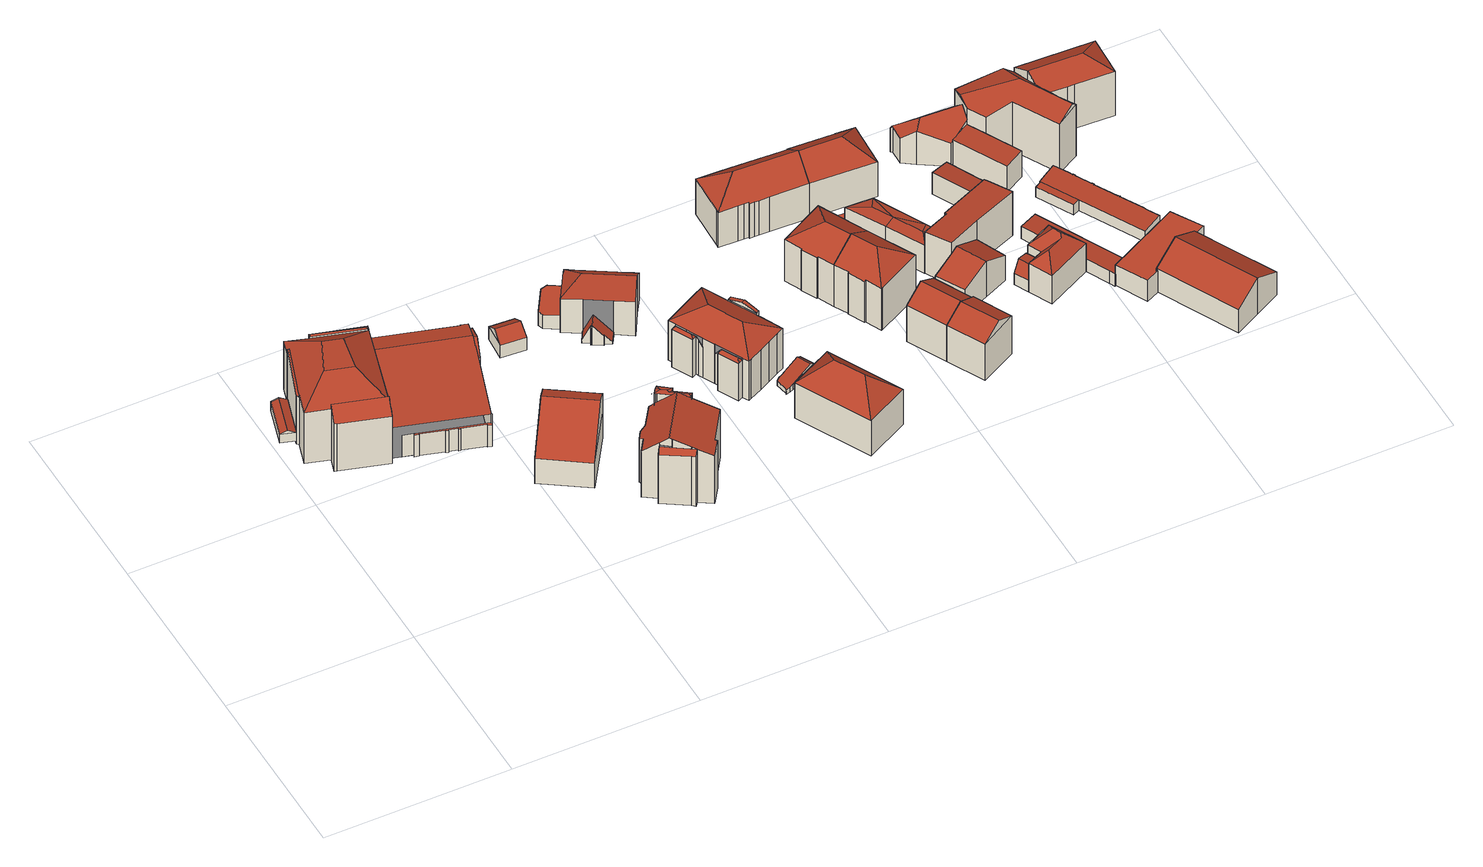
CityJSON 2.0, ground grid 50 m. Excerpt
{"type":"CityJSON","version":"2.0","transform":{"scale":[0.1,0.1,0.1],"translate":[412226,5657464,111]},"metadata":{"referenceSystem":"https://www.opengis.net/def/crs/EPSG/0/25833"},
"CityObjects":{
"building1":{"type":"Building","attributes":{"Dachtyp_tdc":"tdcFreeFormRoof","Gemeindeschluessel":14612000,"Dachneigung":22.52,"QualitaetDacherkennung":4,"Geometrietyp2DReferenz":"3000","measuredHeight":3.77,"function":"31001_9998","roofType":"5000"},"geometry":[{"type":"Solid","lod":"2","boundaries":[[[[0,1,2,3]],[[1,4,5,2]],[[4,6,7,5]],[[6,0,3,7]],[[8,9,6,4]],[[8,4,1]],[[9,8,1,0]],[[9,0,6]],[[3,2,5,7]]]],"semantics":{"surfaces":[{"type":"WallSurface"},{"type":"RoofSurface"},{"type":"GroundSurface"}],"values":[[0,0,0,0,1,0,1,0,2]]}}]},
"building2":{"type":"Building","attributes":{"Gemeindeschluessel":14612000,"Geometrietyp2DReferenz":"3000","function":"31001_9998","roofType":"9999"},"children":["building2-1","building2-2","building2-3","building2-4"]},
"building2-1":{"type":"BuildingPart","attributes":{"Dachtyp_tdc":"tdcFreeFormRoof","Dachneigung":19.65,"QualitaetDacherkennung":21,"Geometrietyp2DReferenz":"3000","measuredHeight":16.31,"roofType":"5000"},"parents":["building2"],"geometry":[{"type":"MultiSurface","lod":"2","boundaries":[[[10,11,12,13]],[[11,14,15,12]],[[14,16,17,18,15]],[[19,10,13,20,21]],[[22,16,14,11]],[[23,22,11,10]],[[23,10,19]],[[22,23,19,16]],[[13,12,15,18,20]]],"semantics":{"surfaces":[{"type":"WallSurface"},{"type":"RoofSurface"},{"type":"GroundSurface"}],"values":[0,0,0,0,1,1,1,1,2]}}]},
"building2-2":{"type":"BuildingPart","attributes":{"Dachtyp_tdc":"tdcPolyFlatRoof","Dachneigung":19.22,"QualitaetDacherkennung":21,"Geometrietyp2DReferenz":"3000","measuredHeight":19.89,"roofType":"2100"},"parents":["building2"],"geometry":[{"type":"MultiSurface","lod":"2","boundaries":[[[24,25,26,27]],[[25,28,29,26]],[[28,30,31,29]],[[30,32,33,31]],[[32,34,35,36,33]],[[34,32,30,28,25,24,37]],[[27,26,29,31,33,36]]],"semantics":{"surfaces":[{"type":"WallSurface"},{"type":"RoofSurface"},{"type":"GroundSurface"}],"values":[0,0,0,0,0,1,2]}}]},
"building2-3":{"type":"BuildingPart","attributes":{"Dachtyp_tdc":"tdcCutTentRoof","Dachneigung":33.49,"QualitaetDacherkennung":26,"Geometrietyp2DReferenz":"3000","measuredHeight":21.14,"roofType":"9999"},"parents":["building2"],"geometry":[{"type":"MultiSurface","lod":"2","boundaries":[[[35,38,39,36]],[[38,21,20,39]],[[17,40,41,18]],[[42,43,44,45]],[[43,46,27,44]],[[46,24,27]],[[17,21,38,47,48]],[[40,17,48,49]],[[43,42,40,49,50]],[[38,35,37,46,43,50,47]],[[50,49,48,47]],[[36,39,20,18,41,45,44,27]]],"semantics":{"surfaces":[{"type":"WallSurface"},{"type":"RoofSurface"},{"type":"GroundSurface"}],"values":[0,0,0,0,0,0,1,1,1,1,1,2]}}]},
"building2-4":{"type":"BuildingPart","attributes":{"Dachtyp_tdc":"tdcPolyFlatRoof","Dachneigung":35.39,"QualitaetDacherkennung":36,"Geometrietyp2DReferenz":"3000","measuredHeight":18.38,"roofType":"2100"},"parents":["building2"],"geometry":[{"type":"MultiSurface","lod":"2","boundaries":[[[51,52,53,41]],[[52,54,55,53]],[[54,56,57,55]],[[56,58,59,57]],[[58,60,61,59]],[[60,62,42,45,61]],[[60,58,56,54,52,51,62]],[[45,41,53,55,57,59,61]]],"semantics":{"surfaces":[{"type":"WallSurface"},{"type":"RoofSurface"},{"type":"GroundSurface"}],"values":[0,0,0,0,0,0,1,2]}}]},
"building3":{"type":"Building","attributes":{"Gemeindeschluessel":14612000,"Geometrietyp2DReferenz":"3000","function":"31001_9998","roofType":"9999"},"children":["building3-1","building3-2","building3-3"]},
"building3-1":{"type":"BuildingPart","attributes":{"Dachtyp_tdc":"tdcGableRoof","Dachneigung":24.72,"QualitaetDacherkennung":8,"Geometrietyp2DReferenz":"3000","measuredHeight":14.46,"roofType":"3100"},"parents":["building3"],"geometry":[{"type":"MultiSurface","lod":"2","boundaries":[[[63,64,65,66]],[[64,67,68,65]],[[67,69,70,68]],[[69,71,72,70]],[[71,73,74,72]],[[73,75,76,77,74]],[[69,67,64,63,78,79,80]],[[80,81,75,73,71,69]],[[77,82,83,65,68,70,72,74]]],"semantics":{"surfaces":[{"type":"WallSurface"},{"type":"RoofSurface"},{"type":"GroundSurface"}],"values":[0,0,0,0,0,0,1,1,2]}}]},
"building3-2":{"type":"BuildingPart","attributes":{"Dachtyp_tdc":"tdcGableRoof","Dachneigung":10.29,"QualitaetDacherkennung":16,"Geometrietyp2DReferenz":"3000","measuredHeight":14.06,"roofType":"3100"},"parents":["building3"],"geometry":[{"type":"MultiSurface","lod":"2","boundaries":[[[76,84,85,77]],[[84,86,87,88,85]],[[89,90,91,92]],[[90,93,94,91]],[[93,66,65,94]],[[95,96,97,98,99,100]],[[86,84,101,81,102,79,99,98,89]],[[76,75,101,84]],[[86,89,84]],[[90,97,96,93]],[[89,98,97,90]],[[93,96,95,63,66]],[[83,82,77,85,88,85,103,92,91,94,65]]],"semantics":{"surfaces":[{"type":"WallSurface"},{"type":"RoofSurface"},{"type":"GroundSurface"}],"values":[0,0,0,0,0,1,1,0,0,0,0,0,2]}}]},
"building3-3":{"type":"BuildingPart","attributes":{"Dachtyp_tdc":"tdcPolyFlatRoof","Dachneigung":0,"QualitaetDacherkennung":3,"Geometrietyp2DReferenz":"3000","measuredHeight":7.05,"roofType":"1000"},"parents":["building3"],"geometry":[{"type":"MultiSurface","lod":"2","boundaries":[[[87,104,105,88]],[[104,106,107,105]],[[106,108,109,107]],[[108,110,111,109]],[[110,112,113,111]],[[112,114,115,113]],[[114,116,117,115]],[[116,118,119,117]],[[118,120,121,119]],[[120,122,123,121]],[[122,124,125,123]],[[124,126,127,125]],[[126,128,129,127]],[[128,130,131,129]],[[130,132,133,131]],[[132,134,103,133]],[[132,130,128,126,124,122,120,118,116,114,112,110,108,106,104,87,135,134]],[[85,88,105,107,109,111,113,115,117,119,121,123,125,127,129,131,133,103]]],"semantics":{"surfaces":[{"type":"WallSurface"},{"type":"RoofSurface"},{"type":"GroundSurface"}],"values":[0,0,0,0,0,0,0,0,0,0,0,0,0,0,0,0,1,2]}}]},
"building4":{"type":"Building","attributes":{"Gemeindeschluessel":14612000,"Geometrietyp2DReferenz":"3000","function":"31001_9998","roofType":"9999"},"children":["building4-1","building4-2"]},
"building4-1":{"type":"BuildingPart","attributes":{"Dachtyp_tdc":"tdcGableRoof","Dachneigung":29.91,"QualitaetDacherkennung":5,"Geometrietyp2DReferenz":"3000","measuredHeight":15.92,"roofType":"3100"},"parents":["building4"],"geometry":[{"type":"MultiSurface","lod":"2","boundaries":[[[136,137,138,139]],[[137,140,141,138]],[[140,142,143,141]],[[142,144,145,143]],[[144,146,147,145]],[[148,149,150,151,152,153]],[[142,140,153,152]],[[144,151,150,154,146]],[[142,152,151,144]],[[136,155,149,148,137]],[[137,148,153,140]],[[147,139,138,141,143,145]]],"semantics":{"surfaces":[{"type":"WallSurface"},{"type":"RoofSurface"},{"type":"GroundSurface"}],"values":[0,0,0,0,0,1,1,0,0,0,0,2]}}]},
"building4-2":{"type":"BuildingPart","attributes":{"Dachtyp_tdc":"tdcPolyFlatRoof","Dachneigung":0,"QualitaetDacherkennung":19,"Geometrietyp2DReferenz":"3000","measuredHeight":12.17,"roofType":"1000"},"parents":["building4"],"geometry":[{"type":"MultiSurface","lod":"2","boundaries":[[[154,156,157,147,146]],[[156,158,159,157]],[[158,155,136,139,159]],[[155,158,156,154]],[[147,157,159,139]]],"semantics":{"surfaces":[{"type":"WallSurface"},{"type":"RoofSurface"},{"type":"GroundSurface"}],"values":[0,0,0,1,2]}}]},
"building5":{"type":"Building","attributes":{"Gemeindeschluessel":14612000,"Geometrietyp2DReferenz":"3000","function":"31001_9998","roofType":"9999"},"children":["building5-1","building5-2","building5-3"]},
"building5-1":{"type":"BuildingPart","attributes":{"Dachtyp_tdc":"tdcFreeFormRoof","Dachneigung":14.23,"QualitaetDacherkennung":14,"Geometrietyp2DReferenz":"3000","measuredHeight":19.63,"roofType":"5000"},"parents":["building5"],"geometry":[{"type":"MultiSurface","lod":"2","boundaries":[[[160,161,162,163]],[[161,164,165,162]],[[164,166,167,165]],[[166,168,169,167]],[[168,170,171,169]],[[170,172,173,171]],[[172,174,175,173]],[[174,176,175]],[[177,178,179]],[[174,172,180]],[[172,170,181,180]],[[170,168,182,181]],[[168,166,164,183,184,182]],[[164,161,183]],[[161,160,177,160,184,183]],[[160,185,186,187,174,180,181,182,184]],[[163,162,165,167,169,171,173,175,188,163,178]]],"semantics":{"surfaces":[{"type":"WallSurface"},{"type":"RoofSurface"},{"type":"GroundSurface"}],"values":[0,0,0,0,0,0,0,0,0,1,1,1,1,1,1,1,2]}}]},
"building5-2":{"type":"BuildingPart","attributes":{"Dachtyp_tdc":"tdcPolyFlatRoof","Dachneigung":34.06,"QualitaetDacherkennung":37,"Geometrietyp2DReferenz":"3000","measuredHeight":17.25,"roofType":"2100"},"parents":["building5"],"geometry":[{"type":"MultiSurface","lod":"2","boundaries":[[[189,190,191,192]],[[190,193,194,191]],[[193,195,196,194]],[[195,197,198,196]],[[199,200,197,195,193,190,189]],[[192,191,194,196,198,201,202]]],"semantics":{"surfaces":[{"type":"WallSurface"},{"type":"RoofSurface"},{"type":"GroundSurface"}],"values":[0,0,0,0,1,2]}}]},
"building5-3":{"type":"BuildingPart","attributes":{"Dachtyp_tdc":"tdcGableRoof","Dachneigung":23.77,"QualitaetDacherkennung":25,"Geometrietyp2DReferenz":"3000","measuredHeight":20.39,"roofType":"3100"},"parents":["building5"],"geometry":[{"type":"MultiSurface","lod":"2","boundaries":[[[203,204,205,206]],[[204,207,208,205]],[[207,209,210,208]],[[209,211,189,192,210]],[[212,198,197]],[[212,213,214,198]],[[213,215,216,214]],[[215,217,218,216]],[[217,219,220,218]],[[219,221,222,220]],[[221,223,224,222]],[[223,179,178,224]],[[176,203,206,175]],[[225,185,226,179,223,221,219,217,215,213,212,227]],[[227,228,211,209,207,204,203,176,187,225]],[[206,205,208,210,192,202,201,198,214,216,218,220,222,224,178,163,188,175]]],"semantics":{"surfaces":[{"type":"WallSurface"},{"type":"RoofSurface"},{"type":"GroundSurface"}],"values":[0,0,0,0,0,0,0,0,0,0,0,0,0,1,1,2]}}]},
"building6":{"type":"Building","attributes":{"Dachtyp_tdc":"tdcGableRoof","Gemeindeschluessel":14612000,"Dachneigung":34.47,"QualitaetDacherkennung":59,"Geometrietyp2DReferenz":"3000","measuredHeight":6.42,"function":"31001_9998","roofType":"3100"},"geometry":[{"type":"Solid","lod":"2","boundaries":[[[[229,230,231,232]],[[230,233,234,231]],[[233,235,236,234]],[[235,229,232,236]],[[233,230,237]],[[229,235,238]],[[230,229,238,237]],[[235,233,237,238]],[[232,231,234,236]]]],"semantics":{"surfaces":[{"type":"WallSurface"},{"type":"RoofSurface"},{"type":"GroundSurface"}],"values":[[0,0,0,0,0,0,1,1,2]]}}]},
"building7":{"type":"Building","attributes":{"Gemeindeschluessel":14612000,"Geometrietyp2DReferenz":"3000","function":"31001_9998","roofType":"9999"},"children":["building7-1","building7-2","building7-3"]},
"building7-1":{"type":"BuildingPart","attributes":{"Dachtyp_tdc":"tdcGableRoof","Dachneigung":47.95,"QualitaetDacherkennung":5,"Geometrietyp2DReferenz":"3000","measuredHeight":6.27,"roofType":"3100"},"parents":["building7"],"geometry":[{"type":"MultiSurface","lod":"2","boundaries":[[[239,240,241,242]],[[240,243,244,241]],[[243,245,246,244]],[[245,247,248,246]],[[247,249,250,248]],[[249,251,252,250]],[[251,253,254,252]],[[253,255,256,254]],[[255,257,258,256]],[[259,260,261,262]],[[260,239,242,261]],[[263,257,255,253,251,249,247,245]],[[245,243,240,239,260,259,263]],[[242,241,244,246,248,250,252,254,256,258,264,262,261]]],"semantics":{"surfaces":[{"type":"WallSurface"},{"type":"RoofSurface"},{"type":"GroundSurface"}],"values":[0,0,0,0,0,0,0,0,0,0,0,1,1,2]}}]},
"building7-2":{"type":"BuildingPart","attributes":{"Dachtyp_tdc":"tdcPolyFlatRoof","Dachneigung":0,"QualitaetDacherkennung":51,"Geometrietyp2DReferenz":"3000","measuredHeight":4.62,"roofType":"1000"},"parents":["building7"],"geometry":[{"type":"MultiSurface","lod":"2","boundaries":[[[265,266,267,268]],[[266,269,270,267]],[[269,271,272,270]],[[271,273,274,272]],[[275,265,268,276]],[[275,273,271,269,266,265]],[[268,267,270,272,274,276]]],"semantics":{"surfaces":[{"type":"WallSurface"},{"type":"RoofSurface"},{"type":"GroundSurface"}],"values":[0,0,0,0,0,1,2]}}]},
"building7-3":{"type":"BuildingPart","attributes":{"Dachtyp_tdc":"tdcHipAndGableRoof","Dachneigung":10.18,"QualitaetDacherkennung":30,"Geometrietyp2DReferenz":"3000","measuredHeight":12.47,"roofType":"5000"},"parents":["building7"],"geometry":[{"type":"MultiSurface","lod":"2","boundaries":[[[277,278,279,280]],[[278,281,282,279]],[[281,283,284,282]],[[283,285,286,284]],[[285,287,288,286]],[[287,289,290,288]],[[289,291,292,290]],[[291,293,294,292]],[[293,295,262,294]],[[295,259,262]],[[296,258,257]],[[296,297,298,258]],[[297,299,275,276,298]],[[300,274,273]],[[300,301,302,274]],[[301,303,304,302]],[[303,305,306,304]],[[305,277,280,306]],[[301,300,299,297,307]],[[297,296,295,293,291,307]],[[291,289,287,285,283,281,278,277,305,303,301,307]],[[280,279,282,284,286,288,290,292,294,262,264,258,298,276,274,302,304,306]]],"semantics":{"surfaces":[{"type":"WallSurface"},{"type":"RoofSurface"},{"type":"GroundSurface"}],"values":[0,0,0,0,0,0,0,0,0,0,0,0,0,0,0,0,0,0,1,1,1,2]}}]},
"building8":{"type":"Building","attributes":{"Gemeindeschluessel":14612000,"Geometrietyp2DReferenz":"3000","function":"31001_9998","roofType":"9999"},"children":["building8-1","building8-2","building8-3","building8-4"]},
"building8-1":{"type":"BuildingPart","attributes":{"Dachtyp_tdc":"tdcFreeFormRoof","Dachneigung":52.24,"QualitaetDacherkennung":26,"Geometrietyp2DReferenz":"3000","measuredHeight":13.23,"roofType":"5000"},"parents":["building8"],"geometry":[{"type":"MultiSurface","lod":"2","boundaries":[[[308,309,310,311]],[[309,312,313,310]],[[312,314,315,313]],[[314,316,317,315]],[[316,318,319,317]],[[312,309,320,321]],[[309,308,322,320]],[[322,323,321,320]],[[323,318,316,314,312,321]],[[319,324,325,311,310,313,315,317]]],"semantics":{"surfaces":[{"type":"WallSurface"},{"type":"RoofSurface"},{"type":"GroundSurface"}],"values":[0,0,0,0,0,1,1,1,1,2]}}]},
"building8-2":{"type":"BuildingPart","attributes":{"Dachtyp_tdc":"tdcFreeFormRoof","Dachneigung":48.91,"QualitaetDacherkennung":24,"Geometrietyp2DReferenz":"3000","measuredHeight":13.22,"roofType":"5000"},"parents":["building8"],"geometry":[{"type":"MultiSurface","lod":"2","boundaries":[[[326,327,328,329]],[[327,330,331,328]],[[330,332,333,331]],[[332,334,335,333]],[[334,336,337,335]],[[336,334,338]],[[334,332,339,338]],[[332,330,327,326,330,339]],[[330,336,338,339]],[[328,331,333,335,337,331,329]]],"semantics":{"surfaces":[{"type":"WallSurface"},{"type":"RoofSurface"},{"type":"GroundSurface"}],"values":[0,0,0,0,0,1,1,1,1,2]}}]},
"building8-3":{"type":"BuildingPart","attributes":{"Dachtyp_tdc":"tdcHipRoof","Dachneigung":28.22,"QualitaetDacherkennung":68,"Geometrietyp2DReferenz":"3000","measuredHeight":16.87,"roofType":"3200"},"parents":["building8"],"geometry":[{"type":"MultiSurface","lod":"2","boundaries":[[[340,341,317,319,318]],[[341,342,329,317]],[[342,343,326,329]],[[344,337,336]],[[344,345,346,337]],[[345,347,348,346]],[[347,349,350,348]],[[349,351,352,350]],[[351,353,354,352]],[[353,355,356,354]],[[357,358,359,360]],[[358,361,362,359]],[[361,363,364,362]],[[363,365,366,364]],[[365,367,368,366]],[[367,369,370,368]],[[369,371,372,370]],[[371,373,308,311,372]],[[371,369,367,365,363,361,374]],[[351,349,347,345,375]],[[361,358,357,355,353,351,375,374]],[[345,344,343,342,341,340,376,373,371,374,375]],[[319,317,329,331,337,346,348,350,352,354,356,360,359,362,364,366,368,370,372,311,325,324]]],"semantics":{"surfaces":[{"type":"WallSurface"},{"type":"RoofSurface"},{"type":"GroundSurface"}],"values":[0,0,0,0,0,0,0,0,0,0,0,0,0,0,0,0,0,0,1,1,1,1,2]}}]},
"building8-4":{"type":"BuildingPart","attributes":{"Dachtyp_tdc":"tdcGableRoof","Dachneigung":17.94,"QualitaetDacherkennung":34,"Geometrietyp2DReferenz":"3000","measuredHeight":14.97,"roofType":"3100"},"parents":["building8"],"geometry":[{"type":"MultiSurface","lod":"2","boundaries":[[[377,378,379,356]],[[378,380,381,379]],[[380,382,360,381]],[[382,357,360]],[[377,356,355]],[[377,383,384,378]],[[385,384,383,386]],[[382,386,383,377]],[[380,385,386,382]],[[378,384,385,380]],[[379,381,360,356]]],"semantics":{"surfaces":[{"type":"WallSurface"},{"type":"RoofSurface"},{"type":"GroundSurface"}],"values":[0,0,0,0,0,1,1,0,0,0,2]}}]},
"building9":{"type":"Building","attributes":{"name":"Amt für Gesundheit und Prävention","Dachtyp_tdc":"tdcHipRoof","Gemeindeschluessel":14612000,"Dachneigung":44.06,"QualitaetDacherkennung":52,"Geometrietyp2DReferenz":"3000","measuredHeight":18.07,"function":"31001_3010","roofType":"3200"},"geometry":[{"type":"Solid","lod":"2","boundaries":[[[[387,388,389,390]],[[388,391,392,389]],[[391,393,394,392]],[[393,387,390,394]],[[391,388,395]],[[387,393,396]],[[388,387,396,395]],[[393,391,395,396]],[[390,389,392,394]]]],"semantics":{"surfaces":[{"type":"WallSurface"},{"type":"RoofSurface"},{"type":"GroundSurface"}],"values":[[0,0,0,0,1,1,1,1,2]]}}]},
"building10":{"type":"Building","attributes":{"Dachtyp_tdc":"tdcFreeFormRoof","Gemeindeschluessel":14612000,"Dachneigung":10.11,"QualitaetDacherkennung":41,"Geometrietyp2DReferenz":"3000","measuredHeight":3.03,"function":"31001_9998","roofType":"5000"},"geometry":[{"type":"Solid","lod":"2","boundaries":[[[[397,398,399,400]],[[398,401,402,399]],[[401,403,404,402]],[[403,405,406,404]],[[405,407,408,406]],[[407,409,410,408]],[[409,411,412,410]],[[411,413,414,412]],[[413,397,400,414]],[[415,405,403,416]],[[409,407,415,416,401,398,397,413,411]],[[403,401,416]],[[407,405,415]],[[400,399,402,404,406,408,410,412,414]]]],"semantics":{"surfaces":[{"type":"WallSurface"},{"type":"RoofSurface"},{"type":"GroundSurface"}],"values":[[0,0,0,0,0,0,0,0,0,1,1,0,0,2]]}}]},
"building11":{"type":"Building","attributes":{"Dachtyp_tdc":"tdcHipAndGableRoof","Gemeindeschluessel":14612000,"Dachneigung":32.73,"QualitaetDacherkennung":52,"Geometrietyp2DReferenz":"3000","measuredHeight":18.07,"function":"31001_9998","roofType":"5000"},"geometry":[{"type":"Solid","lod":"2","boundaries":[[[[417,418,419,420]],[[418,421,422,419]],[[421,423,424,422]],[[423,425,426,424]],[[425,427,428,426]],[[427,429,430,428]],[[429,431,432,430]],[[431,433,434,432]],[[433,417,420,434]],[[429,427,435]],[[427,425,423,421,418,417,433,435]],[[433,431,429,435]],[[420,419,422,424,426,428,430,432,434]]]],"semantics":{"surfaces":[{"type":"WallSurface"},{"type":"RoofSurface"},{"type":"GroundSurface"}],"values":[[0,0,0,0,0,0,0,0,0,1,1,1,2]]}}]},
"building12":{"type":"Building","attributes":{"Dachtyp_tdc":"tdcHipAndGableRoof","Gemeindeschluessel":14612000,"Dachneigung":40.06,"QualitaetDacherkennung":68,"Geometrietyp2DReferenz":"3000","measuredHeight":16.86,"function":"31001_9998","roofType":"5000"},"geometry":[{"type":"Solid","lod":"2","boundaries":[[[[436,437,438,439]],[[437,440,441,438]],[[440,442,443,441]],[[442,444,445,443]],[[444,446,447,445]],[[446,448,449,447]],[[448,450,451,449]],[[450,452,453,451]],[[452,454,455,453]],[[454,456,457,455]],[[456,458,459,457]],[[458,460,461,459]],[[460,462,463,461]],[[462,464,465,463]],[[464,466,467,465]],[[466,468,469,467]],[[468,436,439,469]],[[464,462,460,470]],[[460,458,456,454,452,450,448,446,444,442,470]],[[442,440,437,436,468,466,464,470]],[[439,438,441,443,445,447,449,451,453,455,457,459,461,463,465,467,469]]]],"semantics":{"surfaces":[{"type":"WallSurface"},{"type":"RoofSurface"},{"type":"GroundSurface"}],"values":[[0,0,0,0,0,0,0,0,0,0,0,0,0,0,0,0,0,1,1,1,2]]}}]},
"building13":{"type":"Building","attributes":{"Dachtyp_tdc":"tdcHipAndGableRoof","Gemeindeschluessel":14612000,"Dachneigung":32.73,"QualitaetDacherkennung":58,"Geometrietyp2DReferenz":"3000","measuredHeight":18.25,"function":"31001_9998","roofType":"5000"},"geometry":[{"type":"Solid","lod":"2","boundaries":[[[[471,472,473,474]],[[472,417,420,473]],[[417,475,476,420]],[[475,431,432,476]],[[431,477,478,432]],[[477,479,480,478]],[[479,481,482,480]],[[481,483,484,482]],[[483,485,486,484]],[[485,471,474,486]],[[481,479,477,487]],[[477,431,475,487]],[[475,417,472,471,485,483,481,487]],[[474,473,420,476,432,478,480,482,484,486]]]],"semantics":{"surfaces":[{"type":"WallSurface"},{"type":"RoofSurface"},{"type":"GroundSurface"}],"values":[[0,0,0,0,0,0,0,0,0,0,1,1,1,2]]}}]},
"building14":{"type":"Building","attributes":{"Dachtyp_tdc":"tdcGableRoof","Gemeindeschluessel":14612000,"Dachneigung":31.06,"QualitaetDacherkennung":56,"Geometrietyp2DReferenz":"3000","measuredHeight":15.37,"function":"31001_9998","roofType":"3100"},"geometry":[{"type":"Solid","lod":"2","boundaries":[[[[488,489,490,491]],[[489,492,493,490]],[[492,494,495,493]],[[494,488,491,495]],[[492,489,496]],[[488,494,497]],[[489,488,497,496]],[[494,492,496,497]],[[491,490,493,495]]]],"semantics":{"surfaces":[{"type":"WallSurface"},{"type":"RoofSurface"},{"type":"GroundSurface"}],"values":[[0,0,0,0,0,0,1,1,2]]}}]},
"building15":{"type":"Building","attributes":{"Dachtyp_tdc":"tdcGableRoof","Gemeindeschluessel":14612000,"Dachneigung":30.56,"QualitaetDacherkennung":54,"Geometrietyp2DReferenz":"3000","measuredHeight":15.25,"function":"31001_9998","roofType":"3100"},"geometry":[{"type":"Solid","lod":"2","boundaries":[[[[498,499,500,501]],[[499,502,503,500]],[[502,504,505,503]],[[504,498,501,505]],[[502,499,506]],[[498,504,507]],[[499,498,507,506]],[[504,502,506,507]],[[501,500,503,505]]]],"semantics":{"surfaces":[{"type":"WallSurface"},{"type":"RoofSurface"},{"type":"GroundSurface"}],"values":[[0,0,0,0,0,0,1,1,2]]}}]},
"building16":{"type":"Building","attributes":{"Dachtyp_tdc":"tdcFreeFormRoof","Gemeindeschluessel":14612000,"Dachneigung":46.54,"QualitaetDacherkennung":14,"Geometrietyp2DReferenz":"3000","measuredHeight":4.96,"function":"31001_9998","roofType":"5000"},"geometry":[{"type":"Solid","lod":"2","boundaries":[[[[508,509,510,511]],[[509,512,513,510]],[[512,514,515,513]],[[514,516,517,515]],[[516,508,511,517]],[[518,519,516,514]],[[518,514,512]],[[509,508,519,518,512]],[[519,508,516]],[[511,510,513,515,517]]]],"semantics":{"surfaces":[{"type":"WallSurface"},{"type":"RoofSurface"},{"type":"GroundSurface"}],"values":[[0,0,0,0,0,1,1,1,0,2]]}}]},
"building17":{"type":"Building","attributes":{"Dachtyp_tdc":"tdcFreeFormRoof","Gemeindeschluessel":14612000,"Dachneigung":11.5,"QualitaetDacherkennung":27,"Geometrietyp2DReferenz":"3000","measuredHeight":9.85,"function":"31001_9998","roofType":"5000"},"geometry":[{"type":"Solid","lod":"2","boundaries":[[[[520,521,522,523]],[[521,524,513,522]],[[524,525,510,513]],[[525,526,511,510]],[[526,527,528,511]],[[527,529,530,528]],[[529,520,523,530]],[[527,531,529]],[[527,532,531]],[[526,532,527]],[[532,526,533]],[[525,524,533,526]],[[532,533,524,521]],[[531,532,521,520]],[[531,520,529]],[[523,522,513,510,511,528,530]]]],"semantics":{"surfaces":[{"type":"WallSurface"},{"type":"RoofSurface"},{"type":"GroundSurface"}],"values":[[0,0,0,0,0,0,0,1,1,1,1,1,1,1,1,2]]}}]},
"building18":{"type":"Building","attributes":{"Dachtyp_tdc":"tdcGableRoof","Gemeindeschluessel":14612000,"Dachneigung":26.15,"QualitaetDacherkennung":40,"Geometrietyp2DReferenz":"3000","measuredHeight":11.82,"function":"31001_9998","roofType":"3100"},"geometry":[{"type":"Solid","lod":"2","boundaries":[[[[534,535,536,537]],[[535,538,539,536]],[[538,540,541,539]],[[540,542,543,541]],[[542,544,545,543]],[[544,546,547,545]],[[546,534,537,547]],[[542,540,538,535,534]],[[534,546,544,542]],[[537,536,539,541,543,545,547]]]],"semantics":{"surfaces":[{"type":"WallSurface"},{"type":"RoofSurface"},{"type":"GroundSurface"}],"values":[[0,0,0,0,0,0,0,1,1,2]]}}]},
"building19":{"type":"Building","attributes":{"Dachtyp_tdc":"tdcHipAndGableRoof","Gemeindeschluessel":14612000,"Dachneigung":39.03,"QualitaetDacherkennung":69,"Geometrietyp2DReferenz":"3000","measuredHeight":16.65,"function":"31001_9998","roofType":"5000"},"geometry":[{"type":"Solid","lod":"2","boundaries":[[[[548,549,550,441]],[[549,551,552,550]],[[551,553,554,552]],[[553,555,556,554]],[[555,557,558,556]],[[557,444,445,558]],[[444,559,443,445]],[[559,548,441,443]],[[557,555,560]],[[555,553,551,549,548,559,560]],[[559,444,557,560]],[[441,550,552,554,556,558,445,443]]]],"semantics":{"surfaces":[{"type":"WallSurface"},{"type":"RoofSurface"},{"type":"GroundSurface"}],"values":[[0,0,0,0,0,0,0,0,1,1,1,2]]}}]},
"building20":{"type":"Building","attributes":{"Dachtyp_tdc":"tdcPolyFlatRoof","Gemeindeschluessel":14612000,"Dachneigung":5.43,"QualitaetDacherkennung":63,"Geometrietyp2DReferenz":"3000","measuredHeight":14.27,"function":"31001_9998","roofType":"2100"},"geometry":[{"type":"Solid","lod":"2","boundaries":[[[[561,562,541,545]],[[562,563,564,541]],[[563,565,566,564]],[[565,567,568,566]],[[567,569,570,568]],[[569,571,572,570]],[[571,573,574,572]],[[573,575,576,574]],[[575,577,578,576]],[[577,561,545,578]],[[577,575,573,571,569,567,565,563,562,561]],[[545,541,564,566,568,570,572,574,576,578]]]],"semantics":{"surfaces":[{"type":"WallSurface"},{"type":"RoofSurface"},{"type":"GroundSurface"}],"values":[[0,0,0,0,0,0,0,0,0,0,1,2]]}}]},
"building21":{"type":"Building","attributes":{"Dachtyp_tdc":"tdcFreeFormRoof","Gemeindeschluessel":14612000,"Dachneigung":62.25,"QualitaetDacherkennung":16,"Geometrietyp2DReferenz":"3000","measuredHeight":7.21,"function":"31001_9998","roofType":"5000"},"geometry":[{"type":"Solid","lod":"2","boundaries":[[[[579,580,581,582]],[[580,583,584,581]],[[583,585,586,584]],[[585,587,588,586]],[[587,579,582,588]],[[585,583,580,589,590]],[[587,590,589,579]],[[587,585,590]],[[580,579,589]],[[582,581,584,586,588]]]],"semantics":{"surfaces":[{"type":"WallSurface"},{"type":"RoofSurface"},{"type":"GroundSurface"}],"values":[[0,0,0,0,0,1,1,0,0,2]]}}]},
"building22":{"type":"Building","attributes":{"Dachtyp_tdc":"tdcFreeFormRoof","Gemeindeschluessel":14612000,"Dachneigung":47.69,"QualitaetDacherkennung":28,"Geometrietyp2DReferenz":"3000","measuredHeight":13.99,"function":"31001_9998","roofType":"5000"},"geometry":[{"type":"Solid","lod":"2","boundaries":[[[[591,592,586,588]],[[592,593,584,586]],[[593,594,595,584]],[[594,596,597,595]],[[596,598,599,597]],[[598,591,588,599]],[[600,601,602,598,596]],[[603,600,596,594]],[[603,594,593]],[[601,600,603,593,592]],[[602,601,592,591]],[[602,591,598]],[[588,586,584,595,597,599]]]],"semantics":{"surfaces":[{"type":"WallSurface"},{"type":"RoofSurface"},{"type":"GroundSurface"}],"values":[[0,0,0,0,0,0,1,1,1,1,1,1,2]]}}]},
"building23":{"type":"Building","attributes":{"Dachtyp_tdc":"tdcPolyFlatRoof","Gemeindeschluessel":14612000,"Dachneigung":9.9,"QualitaetDacherkennung":63,"Geometrietyp2DReferenz":"3000","measuredHeight":7.13,"function":"31001_9998","roofType":"2100"},"geometry":[{"type":"Solid","lod":"2","boundaries":[[[[604,605,606,607]],[[605,608,609,606]],[[608,610,574,609]],[[610,611,572,574]],[[611,604,607,572]],[[611,610,608,605,604]],[[607,606,609,574,572]]]],"semantics":{"surfaces":[{"type":"WallSurface"},{"type":"RoofSurface"},{"type":"GroundSurface"}],"values":[[0,0,0,0,0,1,2]]}}]},
"building24":{"type":"Building","attributes":{"Dachtyp_tdc":"tdcPolyFlatRoof","Gemeindeschluessel":14612000,"Dachneigung":4.52,"QualitaetDacherkennung":74,"Geometrietyp2DReferenz":"3000","measuredHeight":4.1,"function":"31001_9998","roofType":"2100"},"geometry":[{"type":"Solid","lod":"2","boundaries":[[[[612,613,614,615]],[[613,616,617,614]],[[616,618,619,617]],[[618,620,621,619]],[[620,622,623,621]],[[622,624,625,623]],[[624,612,615,625]],[[624,622,620,618,616,613,612]],[[615,614,617,619,621,623,625]]]],"semantics":{"surfaces":[{"type":"WallSurface"},{"type":"RoofSurface"},{"type":"GroundSurface"}],"values":[[0,0,0,0,0,0,0,1,2]]}}]},
"building25":{"type":"Building","attributes":{"Gemeindeschluessel":14612000,"Geometrietyp2DReferenz":"3000","function":"31001_9998","roofType":"9999"},"children":["building25-1","building25-2"]},
"building25-1":{"type":"BuildingPart","attributes":{"Dachtyp_tdc":"tdcFreeFormRoof","Dachneigung":44.89,"QualitaetDacherkennung":43,"Geometrietyp2DReferenz":"3000","measuredHeight":12.54,"roofType":"5000"},"parents":["building25"],"geometry":[{"type":"MultiSurface","lod":"2","boundaries":[[[626,627,628,629,630]],[[631,632,633,634]],[[632,635,636,633]],[[635,637,638,636]],[[637,639,640,638]],[[639,641,642,640]],[[641,643,644,642]],[[643,645,646,644]],[[645,647,648,646]],[[647,649,650,648]],[[649,626,630,650]],[[645,643,641,639,637,635,651]],[[635,632,631,652,627,626,651]],[[626,649,647,645,651]],[[630,629,634,633,636,638,640,642,644,646,648,650]]],"semantics":{"surfaces":[{"type":"WallSurface"},{"type":"RoofSurface"},{"type":"GroundSurface"}],"values":[0,0,0,0,0,0,0,0,0,0,0,1,1,1,2]}}]},
"building25-2":{"type":"BuildingPart","attributes":{"Dachtyp_tdc":"tdcPolyFlatRoof","Dachneigung":3.33,"QualitaetDacherkennung":70,"Geometrietyp2DReferenz":"3000","measuredHeight":8.72,"roofType":"2100"},"parents":["building25"],"geometry":[{"type":"MultiSurface","lod":"2","boundaries":[[[628,653,654,629]],[[653,655,656,654]],[[655,657,658,656]],[[657,659,634,658]],[[659,631,634]],[[659,657,655,653,628,652]],[[629,654,656,658,634]]],"semantics":{"surfaces":[{"type":"WallSurface"},{"type":"RoofSurface"},{"type":"GroundSurface"}],"values":[0,0,0,0,0,1,2]}}]},
"building26":{"type":"Building","attributes":{"Dachtyp_tdc":"tdcPolyFlatRoof","Gemeindeschluessel":14612000,"Dachneigung":2.92,"QualitaetDacherkennung":80,"Geometrietyp2DReferenz":"3000","measuredHeight":7.04,"function":"31001_9998","roofType":"2100"},"geometry":[{"type":"Solid","lod":"2","boundaries":[[[[660,661,662,663]],[[661,664,665,662]],[[664,666,667,665]],[[666,668,669,667]],[[668,670,671,669]],[[670,672,673,671]],[[672,674,675,673]],[[674,676,677,675]],[[676,678,679,677]],[[678,680,681,679]],[[680,660,663,681]],[[680,678,676,674,672,670,668,666,664,661,660]],[[663,662,665,667,669,671,673,675,677,679,681]]]],"semantics":{"surfaces":[{"type":"WallSurface"},{"type":"RoofSurface"},{"type":"GroundSurface"}],"values":[[0,0,0,0,0,0,0,0,0,0,0,1,2]]}}]},
"building27":{"type":"Building","attributes":{"Gemeindeschluessel":14612000,"Geometrietyp2DReferenz":"3000","function":"31001_9998","roofType":"9999"},"children":["building27-1","building27-2"]},
"building27-1":{"type":"BuildingPart","attributes":{"Dachtyp_tdc":"tdcPolyFlatRoof","Dachneigung":3.12,"QualitaetDacherkennung":62,"Geometrietyp2DReferenz":"3000","measuredHeight":3.55,"roofType":"2100"},"parents":["building27"],"geometry":[{"type":"MultiSurface","lod":"2","boundaries":[[[682,683,684,685,686]],[[683,687,688,684]],[[687,689,690,691,688]],[[689,687,683,682]],[[685,684,688,691]]],"semantics":{"surfaces":[{"type":"WallSurface"},{"type":"RoofSurface"},{"type":"GroundSurface"}],"values":[0,0,0,1,2]}}]},
"building27-2":{"type":"BuildingPart","attributes":{"Dachtyp_tdc":"tdcPolyFlatRoof","Dachneigung":4.08,"QualitaetDacherkennung":84,"Geometrietyp2DReferenz":"3000","measuredHeight":3.92,"roofType":"2100"},"parents":["building27"],"geometry":[{"type":"MultiSurface","lod":"2","boundaries":[[[692,686,685,693]],[[690,694,695,691]],[[694,696,697,695]],[[696,698,699,697]],[[698,700,701,699]],[[700,702,703,701]],[[702,704,705,703]],[[704,706,707,705]],[[706,708,709,707]],[[708,710,711,709]],[[710,712,713,711]],[[712,714,715,713]],[[714,716,717,715]],[[716,718,719,717]],[[718,720,721,719]],[[720,722,723,721]],[[722,724,725,723]],[[724,726,727,725]],[[726,728,729,727]],[[728,730,731,729]],[[730,692,693,731]],[[730,728,726,724,722,720,718,716,714,712,710,708,706,704,702,700,698,696,694,690,686,692]],[[693,685,691,695,697,699,701,703,705,707,709,711,713,715,717,719,721,723,725,727,729,731]]],"semantics":{"surfaces":[{"type":"WallSurface"},{"type":"RoofSurface"},{"type":"GroundSurface"}],"values":[0,0,0,0,0,0,0,0,0,0,0,0,0,0,0,0,0,0,0,0,0,1,2]}}]},
"building28":{"type":"Building","attributes":{"name":"Heinrich-Schütz-Konservatorium Dresden","Dachtyp_tdc":"tdcGableRoof","Gemeindeschluessel":14612000,"Dachneigung":28.71,"QualitaetDacherkennung":85,"Geometrietyp2DReferenz":"3000","measuredHeight":11.85,"function":"31001_3021","roofType":"3100"},"geometry":[{"type":"Solid","lod":"2","boundaries":[[[[732,733,734,735]],[[733,736,737,734]],[[736,738,739,737]],[[738,740,741,739]],[[740,742,743,741]],[[742,744,745,743]],[[744,746,747,745]],[[746,748,749,747]],[[748,750,751,749]],[[750,732,735,751]],[[746,744,742,740,738,736]],[[736,733,732,750,748,746]],[[735,734,737,739,741,743,745,747,749,751]]]],"semantics":{"surfaces":[{"type":"WallSurface"},{"type":"RoofSurface"},{"type":"GroundSurface"}],"values":[[0,0,0,0,0,0,0,0,0,0,1,1,2]]}}]},
"building29":{"type":"Building","attributes":{"Dachtyp_tdc":"tdcFreeFormRoof","Gemeindeschluessel":14612000,"Dachneigung":19.91,"QualitaetDacherkennung":26,"Geometrietyp2DReferenz":"3000","measuredHeight":18.08,"function":"31001_9998","roofType":"5000"},"geometry":[{"type":"Solid","lod":"2","boundaries":[[[[752,753,754,755]],[[753,756,757,754]],[[756,758,759,757]],[[758,760,761,759]],[[760,762,763,761]],[[762,764,765,763]],[[764,766,767,765]],[[766,768,769,767]],[[768,770,771,769]],[[770,772,773,771]],[[772,752,755,773]],[[774,775,753,776]],[[768,777,774,776,752,772,770]],[[777,766,764,762,760,758,756,775,774]],[[753,752,776]],[[756,753,775]],[[768,766,777]],[[755,754,757,759,761,763,765,767,769,771,773]]]],"semantics":{"surfaces":[{"type":"WallSurface"},{"type":"RoofSurface"},{"type":"GroundSurface"}],"values":[[0,0,0,0,0,0,0,0,0,0,0,1,1,1,0,0,0,2]]}}]},
"building30":{"type":"Building","attributes":{"Dachtyp_tdc":"tdcHipAndGableRoof","Gemeindeschluessel":14612000,"Dachneigung":32.23,"QualitaetDacherkennung":60,"Geometrietyp2DReferenz":"3000","measuredHeight":18.05,"function":"31001_9998","roofType":"5000"},"geometry":[{"type":"Solid","lod":"2","boundaries":[[[[778,779,780,781]],[[779,782,783,780]],[[782,784,785,783]],[[784,786,787,785]],[[786,788,789,787]],[[788,790,791,789]],[[790,778,781,791]],[[786,784,792]],[[784,782,779,792]],[[779,778,790,788,786,792]],[[781,780,783,785,787,789,791]]]],"semantics":{"surfaces":[{"type":"WallSurface"},{"type":"RoofSurface"},{"type":"GroundSurface"}],"values":[[0,0,0,0,0,0,0,1,1,1,2]]}}]}
},
"vertices":[
[10,703,53],[42,810,53],[42,810,24],[10,703,24],[81,799,53],[81,799,24],[48,691,53],[48,691,24],[61,805,62],[29,697,62],
[167,857,178],[303,817,178],[303,817,17],[167,857,17],[301,810,178],[301,810,17],[301,807,178],[301,807,174],[301,807,17],[164,848,178],[164,848,17],[164,848,174],[297,813,180],[170,852,180],
[52,684,173],[48,689,174],[48,689,17],[52,684,17],[48,691,175],[48,691,17],[81,799,214],[81,799,17],[82,802,215],[82,802,17],[87,801,215],[87,801,177],[87,801,17],[58,706,181],
[106,866,174],[106,866,17],[228,564,185],[228,564,17],[95,603,185],[33,622,184],[33,622,17],[95,603,17],[52,684,182],[160,776,228],[210,761,228],[195,669,223],[121,691,223],
[228,564,200],[222,546,187],[222,546,17],[221,540,183],[221,540,17],[217,526,173],[217,526,17],[90,564,172],[90,564,17],[84,566,173],[84,566,17],[95,603,200],
[513,748,132],[513,748,131],[513,748,14],[513,748,114],[541,740,131],[541,740,14],[524,684,159],[524,684,14],[512,646,138],[512,646,14],[510,640,135],[510,640,14],[504,642,135],[504,642,114],[504,642,14],[532,743,131],[519,694,155],[516,686,159],[512,670,150],[516,686,14],[532,743,14],
[455,479,114],[455,479,14],[457,478,114],[457,478,85],[457,478,14],[222,546,114],[301,810,114],[301,810,14],[222,546,14],[513,747,114],[513,747,14],[513,748,146],[513,747,146],[301,810,145],[287,762,155],[519,695,155],[532,743,146],[504,642,145],[516,686,153],[250,538,14],
[454,471,85],[454,471,14],[443,474,85],[443,474,14],[444,477,85],[444,477,14],[383,495,85],[383,495,14],[382,493,85],[382,493,14],[377,494,85],[377,494,14],[377,497,85],[377,497,14],[355,503,85],[355,503,14],[354,501,85],[354,501,14],[347,503,85],[347,503,14],[348,506,85],[348,506,14],[288,524,85],[288,524,14],[287,522,85],[287,522,14],[275,525,85],[275,525,14],[277,530,85],[277,530,14],[250,538,85],[455,479,85],
[658,412,90],[701,383,90],[701,383,8],[658,412,8],[606,241,90],[606,241,8],[488,320,90],[488,320,8],[583,462,90],[583,462,8],[626,433,90],[626,433,8],[701,383,153],[658,412,153],[626,433,153],[583,462,153],[562,431,167],[680,352,167],[626,433,129],[658,412,129],
[635,446,129],[635,446,8],[667,425,129],[667,425,8],
[784,280,205],[794,295,205],[794,295,12],[784,280,12],[801,300,205],[801,300,12],[830,278,205],[830,278,12],[832,277,205],[832,277,12],[826,268,205],[826,268,12],[865,241,205],[865,241,12],[858,230,205],[858,230,12],[858,230,200],[779,284,203],[779,284,12],[779,284,167],[856,239,207],[817,266,207],[815,274,208],[801,288,207],[802,283,208],[818,257,205],[829,250,205],[849,236,205],[829,250,12],
[796,84,184],[788,73,174],[788,73,12],[796,84,12],[779,80,174],[779,80,12],[713,122,173],[713,122,12],[722,136,184],[722,136,12],[797,85,184],[742,122,184],[742,122,12],[797,85,12],
[914,192,171],[856,108,171],[856,108,12],[914,192,12],[861,105,168],[861,105,12],[831,62,168],[831,62,12],[796,84,186],[722,136,196],[687,160,162],[687,160,12],[711,195,162],[711,195,12],[707,208,153],[707,208,12],[721,230,152],[721,230,12],[737,235,161],[737,235,12],[774,288,161],[774,288,12],[829,250,216],[784,280,172],[742,122,216],[797,85,186],
[617,803,46],[684,799,46],[684,799,5],[617,803,5],[680,730,46],[680,730,5],[612,735,46],[612,735,5],[682,765,69],[615,769,69],
[869,655,11],[852,665,33],[852,665,3],[869,655,3],[849,660,33],[849,660,3],[825,675,65],[825,675,3],[822,677,60],[822,677,3],[826,682,60],[826,682,3],[806,693,10],[806,693,3],[815,707,10],[815,707,3],[821,717,10],[821,717,3],[823,720,10],[823,720,3],[886,682,11],[884,679,11],[884,679,3],[886,682,3],[844,707,65],[844,707,3],
[747,777,49],[743,792,49],[743,792,3],[747,777,3],[783,856,49],[783,856,3],[802,861,49],[802,861,3],[835,841,49],[835,841,3],[783,755,49],[783,755,3],
[885,825,91],[886,828,88],[886,828,3],[885,825,3],[951,789,88],[951,789,3],[949,786,91],[949,786,3],[971,772,91],[971,772,3],[984,765,91],[984,765,3],[993,759,91],[993,759,3],[968,719,127],[968,719,3],[930,655,114],[930,655,3],[886,682,114],[823,720,114],[778,747,114],[778,747,3],[783,755,112],[835,841,93],[841,851,91],[841,851,3],[850,846,91],[850,846,3],[862,839,91],[862,839,3],[856,787,127],
[1058,358,123],[1045,351,123],[1045,351,1],[1058,358,1],[1018,405,123],[1018,405,1],[1031,412,123],[1031,412,1],[1022,429,97],[1022,429,1],[1023,430,97],[1023,430,1],[1049,361,133],[1028,401,133],[1059,358,123],[1032,412,123],[1032,412,1],[1059,358,1],
[1007,460,101],[1001,471,115],[1001,471,1],[1007,460,1],[998,478,124],[998,478,1],[985,471,124],[985,471,1],[958,525,124],[958,525,1],[971,532,124],[971,532,1],[968,522,133],[988,482,133],
[1023,430,130],[1022,429,129],[1007,460,129],[1007,460,130],[971,532,130],[962,550,130],[962,550,1],[1027,583,131],[1027,583,1],[1054,597,132],[1054,597,1],[1083,611,132],[1083,611,1],[1111,554,132],[1111,554,1],[1117,542,132],[1117,542,1],[1154,469,132],[1160,458,133],[1160,458,1],[1154,469,1],[1188,400,132],[1188,400,1],[1168,390,132],[1168,390,1],[1139,376,131],[1139,376,1],[1110,361,131],[1110,361,1],[1075,344,130],[1075,344,1],[1068,340,130],[1068,340,1],[1058,358,129],[1097,430,169],[1052,519,169],[1059,358,130],
[1117,542,137],[1126,547,137],[1126,547,1],[1162,474,137],[1162,474,1],[1154,469,137],[1135,506,150],[1144,510,150],[1162,474,138],[1154,469,138],
[1234,39,121],[1134,235,121],[1134,235,5],[1234,39,5],[1250,294,121],[1250,294,5],[1350,98,121],[1350,98,5],[1222,203,185],[1263,124,185],
[1149,355,16],[1157,361,18],[1157,361,1],[1149,355,1],[1166,365,20],[1166,365,1],[1232,396,23],[1232,396,1],[1251,361,22],[1251,361,1],[1177,325,19],[1177,325,1],[1166,321,17],[1166,321,1],[1154,318,14],[1154,318,1],[1156,321,15],[1156,321,1],[1238,355,31],[1221,391,31],
[1389,528,139],[1369,569,139],[1369,569,3],[1389,528,3],[1367,568,137],[1367,568,3],[1346,610,137],[1346,610,3],[1348,611,139],[1348,611,3],[1326,657,139],[1326,657,3],[1447,718,143],[1447,718,3],[1511,591,142],[1511,591,3],[1452,560,184],[1452,560,3],[1418,627,184],
[1430,946,116],[1430,943,119],[1430,943,3],[1430,946,3],[1482,941,119],[1482,941,3],[1478,879,171],[1478,879,3],[1474,816,118],[1474,816,3],[1372,820,117],[1372,820,3],[1344,821,116],[1344,821,3],[1333,822,117],[1333,822,3],[1319,822,116],[1319,822,3],[1319,825,119],[1319,825,3],[1307,825,119],[1307,825,3],[1291,826,119],[1291,826,3],[1239,828,118],[1239,828,3],[1240,838,118],[1240,838,3],[1245,953,118],[1245,953,3],[1303,950,119],[1303,950,3],[1303,952,117],[1303,952,3],[1308,887,171],
[1407,489,138],[1409,490,140],[1409,490,3],[1407,489,3],[1453,561,186],[1453,561,3],[1574,465,143],[1574,465,3],[1455,405,140],[1455,405,3],[1452,404,140],[1452,404,3],[1432,447,141],[1432,447,3],[1429,445,138],[1429,445,3],[1487,494,186],
[1539,239,123],[1487,343,123],[1487,343,4],[1539,239,4],[1584,392,126],[1584,392,4],[1636,290,126],[1636,290,4],[1538,369,158],[1590,266,158],
[1590,140,124],[1539,239,124],[1539,239,5],[1590,140,5],[1636,290,131],[1636,290,5],[1686,190,131],[1686,190,5],[1589,265,157],[1640,166,157],
[1596,723,29],[1559,725,29],[1559,725,3],[1596,723,3],[1522,727,29],[1522,727,3],[1498,772,29],[1498,772,3],[1573,768,29],[1573,768,3],[1536,748,53],[1585,745,52],
[1630,526,96],[1578,625,96],[1578,625,3],[1630,526,3],[1522,727,96],[1559,725,96],[1596,723,96],[1666,587,96],[1666,587,3],[1685,549,96],[1685,549,3],[1644,564,102],[1605,640,102],[1577,693,102],
[1721,388,123],[1650,359,85],[1650,359,5],[1721,388,5],[1611,435,84],[1611,435,5],[1666,458,113],[1666,458,5],[1684,466,123],[1684,466,5],[1752,496,87],[1752,496,5],[1786,416,88],[1786,416,5],
[1482,941,120],[1482,944,117],[1482,944,3],[1605,938,117],[1605,938,3],[1605,935,120],[1605,935,3],[1657,932,119],[1657,932,3],[1651,807,118],[1651,807,3],[1478,879,170],[1592,874,170],
[1752,496,148],[1666,458,148],[1630,526,140],[1630,526,5],[1685,549,140],[1685,549,5],[1704,557,140],[1704,557,5],[1702,562,140],[1702,562,5],[1836,619,140],[1836,619,5],[1840,611,141],[1840,611,5],[1873,544,148],[1873,544,5],[1872,543,148],[1872,543,5],
[1799,395,42],[1843,417,70],[1843,417,5],[1799,395,5],[1845,413,70],[1845,413,5],[1862,379,70],[1862,379,5],[1818,357,42],[1818,357,5],[1815,403,77],[1834,365,77],
[1818,357,98],[1862,379,98],[1845,413,98],[1920,450,98],[1920,450,5],[1969,355,98],[1969,355,5],[1848,295,98],[1848,295,5],[1912,374,144],[1908,363,136],[1864,341,136],[1902,393,144],
[1768,753,77],[1819,778,66],[1819,778,5],[1768,753,5],[1890,635,67],[1890,635,5],[1840,611,76],[1836,619,76],
[1969,355,47],[1920,450,47],[1920,450,6],[1969,355,6],[1884,523,47],[1884,523,6],[1934,548,43],[1934,548,6],[2058,304,43],[2058,304,6],[2007,278,47],[2007,278,6],[1999,293,47],[1999,293,6],
[1911,875,130],[1909,845,107],[1909,845,91],[1909,845,4],[1911,875,4],[1855,817,83],[1851,815,81],[1851,815,4],[1855,817,4],[1782,860,113],[1782,860,4],[1750,881,85],[1750,881,4],[1752,923,86],[1752,923,4],[1747,924,82],[1747,924,4],[1747,927,82],[1747,927,4],[1752,927,86],[1752,927,4],[1753,927,86],[1753,927,4],[1914,918,86],[1914,918,4],[1801,881,130],[1869,824,89],
[1934,798,91],[1934,798,4],[1982,707,91],[1982,707,4],[1928,679,88],[1928,679,4],[1855,817,88],
[2221,280,81],[2219,283,81],[2219,283,11],[2221,280,11],[2082,213,81],[2082,213,11],[2083,212,81],[2083,212,11],[2084,210,81],[2084,210,11],[2049,193,81],[2049,193,11],[2007,278,77],[2007,278,11],[2058,304,77],[2058,304,11],[2204,378,77],[2204,378,11],[2249,296,81],[2249,296,11],[2250,294,81],[2250,294,11],
[2047,542,44],[2029,533,43],[2029,533,9],[2047,542,9],[2047,542,43],[1978,628,43],[1978,628,9],[1995,637,44],[1995,637,43],[1995,637,9],
[2137,376,43],[2137,376,9],[1994,640,43],[1994,640,9],[2013,651,45],[2013,651,9],[2045,669,48],[2045,669,9],[2066,632,48],[2066,632,9],[2072,620,48],[2072,620,9],[2073,621,48],[2073,621,9],[2076,616,48],[2076,616,9],[2075,615,48],[2075,615,9],[2098,573,48],[2098,573,9],[2099,574,48],[2099,574,9],[2102,569,48],[2102,569,9],[2100,568,48],[2100,568,9],[2133,508,48],[2133,508,9],[2134,509,48],[2134,509,9],[2137,504,48],[2137,504,9],[2136,503,48],[2136,503,9],[2169,444,48],[2169,444,9],[2171,438,48],[2171,438,9],[2190,403,48],[2190,403,9],
[2083,212,88],[2082,213,88],[2082,213,12],[2083,212,12],[2151,249,131],[2151,249,12],[2219,283,89],[2219,283,12],[2221,280,89],[2221,280,12],[2265,193,89],[2265,193,12],[2328,72,88],[2328,72,12],[2259,36,131],[2259,36,12],[2190,0,88],[2190,0,12],[2084,210,88],[2084,210,12],
[1909,845,143],[1914,918,142],[1914,918,5],[1909,845,5],[2067,910,136],[2067,910,5],[2080,797,176],[2080,797,5],[2083,791,176],[2083,791,5],[2094,770,176],[2094,770,5],[2102,755,175],[2102,755,5],[2127,710,175],[2127,710,5],[2067,678,165],[2067,678,5],[2003,797,165],[2003,797,5],[1934,798,143],[1934,798,5],[2045,839,186],[2038,911,160],[1912,888,151],[2116,705,186],
[2080,797,152],[2073,853,186],[2073,853,6],[2080,797,6],[2067,910,151],[2067,910,6],[2277,901,151],[2277,901,6],[2272,788,151],[2272,788,6],[2167,793,151],[2167,793,6],[2149,794,151],[2149,794,6],[2217,847,186]
]}
